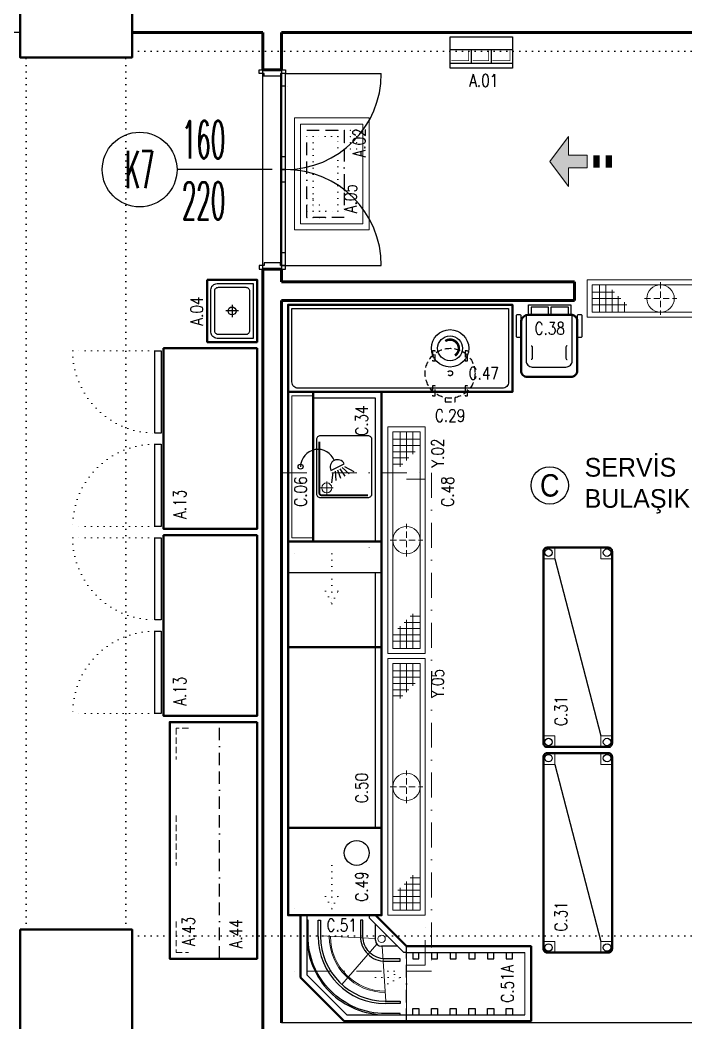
# Model space of a CAD drawing. Extents: x -228812 to 45006, y -308075 to -42938.
# Drawn here: x 41687 to 42221, y -45981 to -45176 of the extents above; entities that cross this region are included whole.
import ezdxf
from ezdxf.enums import TextEntityAlignment as Align

# ---------------------------------------------------------------- set-up
doc = ezdxf.new("R2010")
doc.units = 0
doc.header["$LTSCALE"] = 20
for name, pattern in [('BORDER', [1.75, 0.5, -0.25, 0.5, -0.25, 0, -0.25]), ('DASHDOTX2', [2, 1, -0.5, 0, -0.5]), ('DASHED2', [0.375, 0.25, -0.125]), ('DOT', [0.25, 0, -0.25]), ('HIDDEN', [0.375, 0.25, -0.125])]:
    doc.linetypes.add(name, pattern=pattern)
doc.layers.get('0').update_dxf_attribs({"linetype": 'CONTINUOUS', "lineweight": 15})
doc.layers.get('DEFPOINTS').update_dxf_attribs({"linetype": 'CONTINUOUS'})
for name, color, linetype, lineweight in [('-DWG_ANA', 7, 'CONTINUOUS', 50), ('-DWG_ANA_1', 7, 'BORDER', 25), ('-DWG_DETAY1', 7, 'CONTINUOUS', 25), ('-DWG_DETAY2', 7, 'CONTINUOUS', 15), ('-DWG_DETAY3', 7, 'CONTINUOUS', 15), ('-DWG_DETAY4', 7, 'DOT', 18), ('DUVAR', 7, 'CONTINUOUS', 60), ('DVL-C', 7, 'DASHDOTX2', 20), ('KOLON', 7, 'CONTINUOUS', 50), ('NO', 7, 'CONTINUOUS', 30), ('PLAN', 253, 'CONTINUOUS', 15), ('tefris', 7, 'CONTINUOUS', 20), ('yerizg-a', 7, 'CONTINUOUS', 15), ('yerizg-b', 7, 'CONTINUOUS', 9)]:
    doc.layers.add(name, color=color, linetype=linetype, lineweight=lineweight)
for name, color, linetype in [('BL-A', 1, 'CONTINUOUS'), ('BL-C', 140, 'CONTINUOUS'), ('BL-Y', 144, 'CONTINUOUS'), ('KAPILAR', 5, 'CONTINUOUS'), ('KIRIS', 9, 'DOT'), ('YAZI_BLM_1', 7, 'CONTINUOUS'), ('YAZI_BLM_2', 10, 'CONTINUOUS'), ('YRNO', 7, 'CONTINUOUS')]:
    doc.layers.add(name, color=color, linetype=linetype)
doc.styles.add('BLM_YAZI', font='stylu.ttf', dxfattribs={"width": 0.8})
doc.styles.add('OLC-50', font='romans.shx', dxfattribs={"width": 0.5, "height": 0.15})
doc.styles.add('ROMANS', font='romans.shx', dxfattribs={"width": 0.8})

# ---------------------------------------------------------------- blocks, each defined once
blk = doc.blocks.new('KOLON90')
at = {"layer": 'KOLON', "color": 4}
blk.add_lwpolyline([(-45, 45), (45, 45), (45, -45), (-45, -45)], close=True, dxfattribs=at)
blk = doc.blocks.new('*U685')
at = {"color": 0}
for p, q in [((-157, 18), (-157, 95)), ((-3, 18), (-3, 95)), ((-147, 18), (-147, 14)), ((-90.1, 18), (-90.1, 14)), ((-70, 18), (-70, 14)), ((-13.1, 18), (-13.1, 14)), ((-80, 7.5), (-80, 7.5))]:
    blk.add_line(p, q, dxfattribs=at)
at = {"color": 0, "linetype": 'DOT', "ltscale": 20}
blk.add_line((-155, 0), (-5, 0), dxfattribs=at)
at = {"color": 0, "lineweight": -3}
for points in [[(-160, 15), (-160, 18), (-157, 18), (-157, 14), (-155, 14), (-155, 1), (-157, 1), (-157, -3), (-160, -3), (-160, 0)], [(0, 15), (0, 18), (-3, 18), (-3, 14), (-5, 14), (-5, 1), (-3, 1), (-3, -3), (0, -3), (0, 0)]]:
    blk.add_lwpolyline(points, dxfattribs=at)
at = {"color": 0}
for points in [[(-157, 18), (-157, 14), (-80, 14), (-80, 18)], [(-80, 18), (-80, 14), (-3, 14), (-3, 18)]]:
    blk.add_lwpolyline(points, close=True, dxfattribs=at)
at = {"color": 16}
blk.add_lwpolyline([(-80, 7.5), (-80, -69)], dxfattribs=at)
blk.add_circle((-80, -99), 30, dxfattribs=at)
at = {"color": 0}
for centre, start, end in [((-157, 18), 0, 90), ((-3, 18), 90, 180)]:
    blk.add_arc(centre, 77, start, end, dxfattribs=at)
at = {"color": 16, "style": 'OLC-50', "width": 0.45}
blk.add_attdef('GEN', text='', height=30, rotation=90, dxfattribs=at).set_placement((-80, -65), align=Align.BOTTOM_LEFT)
blk.add_attdef('YUK', text='', height=30, rotation=90, dxfattribs=at).set_placement((-70, -65), align=Align.TOP_LEFT)
at = {"style": 'OLC-50', "width": 0.5, "flags": 1}
for tag, p in [('KABLOK', (-188.28, -83.82)), ('KAMAHKOD', (-83.92, -83.79)), ('KAMAHNO', (-195.25, -120.56)), ('KAMAHAD', (-79.64, -120.04)), ('DUVKA', (-188.58, -156.03)), ('KARENK', (-82.63, -154.75)), ('KASAMAL', (-83.89, -189.58)), ('KATIP', (-188.15, -193.98)), ('KASARENK', (-83.47, -229.01)), ('KAMAL', (-188.73, -232.95)), ('MENFEZ', (-190.02, -268.95)), ('YANGIN', (-84.16, -266.9)), ('ACILYON', (-192.72, -303.54)), ('CEKIT', (-86.26, -303.19)), ('CARPTEK', (-195.01, -337.41)), ('FOTOSEL', (-86.79, -337.11)), ('PBAR', (-193.18, -371.07)), ('KONTROL', (-87.01, -371.07))]:
    blk.add_attdef(tag, p, '', height=30, dxfattribs=at)
at = {"color": 16, "style": 'OLC-50', "width": 0.45}
blk.add_attdef('POZ', text='', height=30, rotation=90, dxfattribs=at).set_placement((-80, -99), align=Align.MIDDLE_CENTER)
blk = doc.blocks.new('1YB-E90')
at = {"layer": 'yerizg-a', "color": 0}
blk.add_lwpolyline([(0, 0), (90, 0), (90, -60), (0, -60)], close=True, dxfattribs=at)
at = {"layer": 'yerizg-b', "color": 0}
blk.add_lwpolyline([(5, -5), (85, -5), (85, -55), (5, -55)], close=True, dxfattribs=at)
at = {"layer": 'yerizg-b', "color": 0, "linetype": 'Continuous'}
for p in [(10, -10), (10, -15), (15, -10), (15, -15), (20, -10), (20, -15), (25, -10), (25, -15), (10, -20), (15, -20), (20, -20), (10, -25), (15, -25), (70, -40), (75, -35), (75, -40), (80, -35), (80, -40), (65, -45), (70, -45), (75, -45), (80, -45), (65, -50), (70, -50), (75, -50), (80, -50)]:
    blk.add_point(p, dxfattribs=at)
at = {"layer": 'NO', "linetype": 'Continuous', "style": 'ROMANS', "width": 0.8}
blk.add_attdef('NO', text='', height=10, dxfattribs=at).set_placement((25.2, -45), align=Align.MIDDLE)
blk = doc.blocks.new('Y-SIFON')
at = {"layer": 'yerizg-a', "color": 0, "linetype": 'Continuous'}
blk.add_circle((0, 0), 11, dxfattribs=at)
at = {"layer": 'yerizg-b', "color": 0, "linetype": 'DASHED2'}
for points in [[(0, 13), (0, -13)], [(-13, 0), (13, 0)]]:
    blk.add_lwpolyline(points, dxfattribs=at)
blk = doc.blocks.new('1BS-SYK311A')
at = {"layer": 'yerizg-a', "color": 0}
blk.add_lwpolyline([(0, 0), (118, 0), (118, -30), (0, -30)], close=True, dxfattribs=at)
at = {"layer": 'yerizg-b', "color": 0}
for p, q in [((10, -26), (10, -4)), ((15, -4), (15, -26)), ((20, -26), (20, -8)), ((88, -4), (88, -12)), ((93, -4), (93, -17)), ((98, -4), (98, -22)), ((103, -26), (103, -4)), ((108, -4), (108, -26)), ((4, -10), (22, -10)), ((4, -15), (27, -15)), ((25, -26), (25, -13)), ((114, -10), (86, -10)), ((114, -15), (91, -15)), ((4, -20), (32, -20)), ((30, -26), (30, -18)), ((114, -20), (96, -20))]:
    blk.add_line(p, q, dxfattribs=at)
blk.add_lwpolyline([(4, -4), (114, -4), (114, -26), (4, -26)], close=True, dxfattribs=at)
at = {"layer": 'PLAN', "color": 0, "linetype": 'Continuous'}
blk.add_blockref('Y-SIFON', (59, -15), dxfattribs=at)
at = {"layer": 'YRNO', "linetype": 'Continuous', "style": 'ROMANS', "width": 0.8}
blk.add_attdef('YRNO', text='', height=10, dxfattribs=at).set_placement((101, -40), align=Align.MIDDLE)
blk = doc.blocks.new('E_180')
at = {"layer": '-DWG_ANA', "color": 0}
blk.add_lwpolyline([(0, -70), (0, 0), (180, 0), (180, -70)], close=True, dxfattribs=at)
at = {"layer": '-DWG_DETAY1', "color": 0}
blk.add_lwpolyline([(3, -62), (3, -3), (177, -3), (177, -62, -0.414214), (172, -67), (8, -67, -0.414214)], format="xyb", close=True, dxfattribs=at)
blk = doc.blocks.new('EBN180')
at = {"layer": 'PLAN', "color": 0, "linetype": 'Continuous'}
blk.add_blockref('E_180', (0, 0), dxfattribs=at)
at = {"layer": 'NO', "linetype": 'Continuous', "style": 'ROMANS', "width": 0.8}
blk.add_attdef('NO', text='', height=10, dxfattribs=at).set_placement((157, -55), align=Align.MIDDLE)
blk = doc.blocks.new('1CN-COP120')
at = {"layer": '-DWG_ANA', "color": 0, "linetype": 'Continuous'}
blk.add_lwpolyline([(-18, -58), (17, -58, 0.414214), (22, -53), (22, -13, 0.414214), (17, -8), (-17, -8, 0.375011), (-23, -13), (-23, -53, 0.414214)], format="xyb", close=True, dxfattribs=at)
at = {"layer": '-DWG_DETAY1', "color": 0, "linetype": 'Continuous'}
blk.add_lwpolyline([(-17, -8), (-17, 0), (17, 0), (17, -8), (15, -8), (15, -2), (1, -2), (1, -8), (-1, -8), (-1, -2), (-15, -2), (-15, -8)], dxfattribs=at)
for points in [[(-23, -25), (-23, -9, 0.414214), (-24, -8), (-26, -8, 0.414214), (-27, -9), (-27, -25, 0.414214), (-26, -26), (-24, -26, 0.414214)], [(-14, -50), (13, -50, 0.414214), (18, -45), (18, -9, 0.414214), (17, -8), (-17.06, -8, 0.346089), (-19, -9.41), (-19, -45, 0.414214)], [(26, -25), (26, -9, 0.414214), (25, -8), (23, -8, 0.414214), (22, -9), (22, -25, 0.414214), (23, -26), (25, -26, 0.414214)]]:
    blk.add_lwpolyline(points, format="xyb", close=True, dxfattribs=at)
for points in [[(-15, -33), (-15, -33, -0.414214), (-14, -34), (-14, -43, -0.414214), (-15, -44), (-15, -44)], [(14, -33), (14, -33, 0.414214), (13, -34), (13, -43, 0.414214), (14, -44), (14, -44)]]:
    blk.add_lwpolyline(points, format="xyb", dxfattribs=at)
at = {"layer": 'NO', "linetype": 'Continuous', "style": 'ROMANS', "width": 0.8}
blk.add_attdef('NO', text='', height=10, dxfattribs=at).set_placement((0, -19), align=Align.MIDDLE)
blk = doc.blocks.new('bsu100a')
at = {"layer": '-DWG_DETAY1', "color": 0, "const_width": 2}
blk.add_lwpolyline([(3.88, -5.82, 1), (-3.88, 5.82)], format="xyb", dxfattribs=at)
at = {"layer": '-DWG_DETAY1', "color": 0}
for radius in [15, 10]:
    blk.add_circle((0, 0), radius, dxfattribs=at)
blk = doc.blocks.new('acp100')
at = {"layer": '-DWG_ANA_1', "color": 0, "linetype": 'HIDDEN'}
blk.add_circle((0, 0), 20, dxfattribs=at)
at = {"layer": '-DWG_DETAY1', "color": 0, "linetype": 'HIDDEN'}
for points in [[(-14, 18), (-14, 10), (-12, 10), (-12, 18)], [(12, 18), (12, 10), (14, 10), (14, 18)], [(-14, -10), (-14, -18), (-12, -18), (-12, -10)], [(12, -10), (12, -18), (14, -18), (14, -10)]]:
    blk.add_lwpolyline(points, close=True, dxfattribs=at)
blk.add_lwpolyline([(-4, -20), (-4, -23), (4, -23), (4, -20)], dxfattribs=at)
blk.add_circle((0, 0), 2, dxfattribs=at)
at = {"layer": 'NO', "linetype": 'Continuous', "style": 'ROMANS', "width": 0.8}
blk.add_attdef('NO', text='', height=10, dxfattribs=at).set_placement((0, -34), align=Align.MIDDLE)
blk = doc.blocks.new('BK_54L')
at = {"layer": '-DWG_DETAY1', "color": 0}
blk.add_lwpolyline([(-22, -8), (22, -8, -0.414214), (25, -11), (25, -49, -0.414214), (22, -52), (-22, -52, -0.414214), (-25, -49), (-25, -11, -0.414214)], format="xyb", close=True, dxfattribs=at)
at = {"layer": '-DWG_DETAY2', "color": 0, "const_width": 1.5}
blk.add_lwpolyline([(20, -10), (-21, -10, 0.414214), (-23, -12), (-23, -49)], format="xyb", dxfattribs=at)
at = {"layer": '-DWG_DETAY2', "color": 0}
for points in [[(-22, -16), (-12, -16)], [(-17, -11), (-17, -21)]]:
    blk.add_lwpolyline(points, dxfattribs=at)
blk.add_circle((-17, -16), 4, dxfattribs=at)
blk = doc.blocks.new('BEN120R')
at = {"layer": '-DWG_ANA', "color": 0}
for points in [[(120, -20), (120, 0), (0, 0), (0, -20)], [(0, -20), (120, -20)], [(120, -75), (0, -75)]]:
    blk.add_lwpolyline(points, dxfattribs=at)
at = {"layer": '-DWG_DETAY1', "color": 0, "linetype": 'Continuous'}
blk.add_lwpolyline([(0, -70), (115, -70), (115, -20)], dxfattribs=at)
at = {"layer": '-DWG_DETAY2', "color": 0}
blk.add_lwpolyline([(3, -20), (3, -3), (117, -3), (117, -20)], dxfattribs=at)
at = {"layer": '-DWG_DETAY3', "color": 0}
for p, q in [((0, -75), (0, -20)), ((120, -20), (120, -75))]:
    blk.add_line(p, q, dxfattribs=at)
at = {"layer": '-DWG_DETAY1', "color": 0}
blk.add_blockref('BK_54L', (60, -15), dxfattribs=at)
at = {"layer": 'NO', "linetype": 'Continuous', "style": 'ROMANS', "width": 0.8}
blk.add_attdef('NO', text='', height=10, dxfattribs=at).set_placement((97, -59), align=Align.MIDDLE)
blk = doc.blocks.new('BYK360R')
at = {"layer": '-DWG_ANA', "color": 0}
for points in [[(-85, 0), (-85, -75), (-230, -75), (-230, 0)], [(0, 0), (0, -75), (-85, -75), (-85, 0)]]:
    blk.add_lwpolyline(points, close=True, dxfattribs=at)
at = {"layer": '-DWG_DETAY1', "color": 0}
for points in [[(-25, 0), (-25, -75)], [(-230, -70), (-25, -70)]]:
    blk.add_lwpolyline(points, dxfattribs=at)
at = {"layer": '-DWG_DETAY4', "color": 0}
for points in [[(-10, -5), (-5, -5)], [(-10, -35), (-50, -35), (-40, -40), (-40, -30), (-50, -35)], [(-5, -65), (-10, -65)]]:
    blk.add_lwpolyline(points, dxfattribs=at)
at = {"layer": 'NO', "linetype": 'Continuous', "style": 'ROMANS', "width": 0.8}
blk.add_attdef('NO', text='', height=10, dxfattribs=at).set_placement((-198, -59), align=Align.MIDDLE)
blk = doc.blocks.new('BYKK70R')
at = {"layer": '-DWG_ANA', "color": 0}
blk.add_lwpolyline([(0, 0), (0, -75), (-70, -75), (-70, 0)], close=True, dxfattribs=at)
at = {"layer": '-DWG_DETAY1', "color": 0}
blk.add_circle((-20, -55), 10, dxfattribs=at)
at = {"layer": '-DWG_DETAY4', "color": 0}
for points in [[(-65, -5), (-60, -5)], [(-30, -35), (-65, -35), (-55, -40), (-55, -30), (-65, -35)], [(-60, -65), (-65, -65)]]:
    blk.add_lwpolyline(points, dxfattribs=at)
at = {"layer": 'NO', "linetype": 'Continuous', "style": 'ROMANS', "width": 0.8}
blk.add_attdef('NO', text='', height=10, dxfattribs=at).set_placement((-47, -59), align=Align.MIDDLE)
blk = doc.blocks.new('BGK90R')
at = {"layer": '-DWG_ANA', "color": 0}
blk.add_line((0, -60), (25, -85), dxfattribs=at)
blk.add_lwpolyline([(85, -85), (85, -35), (50, 0), (0, 0)], dxfattribs=at)
at = {"layer": '-DWG_ANA_1', "color": 0}
for p, q in [((0, 0), (0, -60)), ((25, -85), (85, -85))]:
    blk.add_line(p, q, dxfattribs=at)
at = {"layer": '-DWG_DETAY1', "color": 0}
for p, q in [((5, -16), (5, -14)), ((5, -14), (17, -14)), ((17, -16), (5, -16)), ((2.07, -55), (30, -82.93)), ((7, -60), (20, -60)), ((25, -65), (25, -78)), ((69, -81), (69, -68)), ((71, -68), (71, -81)), ((71, -81), (69, -81))]:
    blk.add_line(p, q, dxfattribs=at)
for points in [[(80, -85), (80, -37.07), (47.93, -5), (0, -5)], [(0, -55), (2.07, -55)], [(30, -85), (30, -82.93)]]:
    blk.add_lwpolyline(points, dxfattribs=at)
for points in [[(5, -6), (17, -6, -0.414214), (79, -68), (79, -81), (80, -81), (80, -68, 0.414214), (17, -5), (5, -5)], [(5, -50), (17, -50, -0.414214), (35, -68), (35, -81), (37, -81), (37, -68, 0.414214), (17, -48), (5, -48)]]:
    blk.add_lwpolyline(points, format="xyb", close=True, dxfattribs=at)
for centre, radius in [((17, -68), 54), ((17, -68), 52), ((20, -65), 5)]:
    blk.add_arc(centre, radius, 0, 90, dxfattribs=at)
at = {"layer": '-DWG_DETAY2', "color": 0}
for points in [[(19.58, -60), (16.51, -16)], [(23.76, -61.7), (51.94, -29.49)], [(25, -66.24), (69, -68.33)]]:
    blk.add_lwpolyline(points, dxfattribs=at)
blk.add_circle((20, -66), 3, dxfattribs=at)
for radius in [45, 44]:
    blk.add_arc((17, -68), radius, 0, 90, dxfattribs=at)
at = {"layer": '-DWG_DETAY4', "color": 0}
blk.add_lwpolyline([(25, -35), (5, -35), (15, -40), (15, -30), (5, -35)], dxfattribs=at)
at = {"layer": 'NO', "linetype": 'Continuous', "style": 'ROMANS', "width": 0.8}
blk.add_attdef('NO', text='', height=10, dxfattribs=at).set_placement((52, -77), align=Align.MIDDLE)
blk = doc.blocks.new('IDD166')
at = {"layer": '-DWG_ANA', "color": 0}
blk.add_lwpolyline([(3, 0), (157, 0, -0.414214), (160, -3), (160, -52, -0.414214), (157, -55), (3, -55, -0.414214), (0, -52), (0, -3, -0.414214)], format="xyb", close=True, dxfattribs=at)
at = {"layer": '-DWG_DETAY1', "color": 0}
blk.add_lwpolyline([(9, -46), (151, -9)], dxfattribs=at)
for centre in [(4, -4), (156, -4), (4, -51), (156, -51)]:
    blk.add_circle(centre, 3, dxfattribs=at)
at = {"layer": '-DWG_DETAY2', "color": 0, "linetype": 'Continuous'}
for points in [[(0, -9), (9, -9), (9, 0)], [(151, 0), (151, -9), (160, -9)], [(0, -46), (9, -46), (9, -55)], [(160, -46), (151, -46), (151, -55)]]:
    blk.add_lwpolyline(points, dxfattribs=at)
at = {"layer": 'NO', "linetype": 'Continuous', "style": 'ROMANS', "width": 0.8}
blk.add_attdef('NO', text='', height=10, dxfattribs=at).set_placement((131, -41), align=Align.MIDDLE)
blk = doc.blocks.new('1cc-mt001')
at = {"layer": '-DWG_DETAY1', "color": 0}
for points in [[(-4.54, -25.81), (-12.89, -24.76)], [(-3.59, -27.72), (-11.1, -28.34)], [(-2.63, -29.62), (-9.31, -31.92)], [(-1.68, -31.53), (-7.52, -35.5)], [(-3.05, -24.32), (2.32, -35.05)], [(-0.72, -33.44), (-5.73, -39.07)], [(0.23, -35.35), (-3.94, -42.65)]]:
    blk.add_lwpolyline(points, dxfattribs=at)
blk.add_circle((0, 0), 2, dxfattribs=at)
for centre, radius, start, end in [((-0.06, -13.97), 13.97, 289.84543, 89.75881), ((-0.37, -29.68), 6, 296.56505, 116.56505)]:
    blk.add_arc(centre, radius, start, end, dxfattribs=at)
at = {"layer": 'NO', "linetype": 'Continuous', "style": 'ROMANS', "width": 0.8}
blk.add_attdef('NO', text='', height=10, dxfattribs=at).set_placement((-20, 0), align=Align.MIDDLE)
blk = doc.blocks.new('DDF403')
at = {"layer": 'DVL-C', "color": 0}
blk.add_lwpolyline([(0, 0), (400, 0), (400, -120), (0, -120)], close=True, dxfattribs=at)
for points in [[(5, -100), (5, -115), (40, -115)], [(395, -100), (395, -115), (360, -115)]]:
    blk.add_lwpolyline(points, dxfattribs=at)
at = {"layer": 'NO', "linetype": 'Continuous', "style": 'ROMANS', "width": 0.8}
blk.add_attdef('NO', text='', height=10, dxfattribs=at).set_placement((385, -133), align=Align.MIDDLE)
blk = doc.blocks.new('1BS-SYK320A')
at = {"layer": 'yerizg-a', "color": 0}
blk.add_lwpolyline([(0, 0), (206, 0), (206, -30), (0, -30)], close=True, dxfattribs=at)
at = {"layer": 'yerizg-b', "color": 0}
for p, q in [((10, -26), (10, -4)), ((15, -4), (15, -26)), ((20, -26), (20, -8)), ((176, -4), (176, -12)), ((181, -4), (181, -17)), ((186, -4), (186, -22)), ((191, -26), (191, -4)), ((196, -4), (196, -26)), ((4, -10), (22, -10)), ((4, -15), (27, -15)), ((25, -26), (25, -13)), ((202, -10), (174, -10)), ((202, -15), (179, -15)), ((4, -20), (32, -20)), ((30, -26), (30, -18)), ((202, -20), (184, -20))]:
    blk.add_line(p, q, dxfattribs=at)
blk.add_lwpolyline([(4, -4), (202, -4), (202, -26), (4, -26)], close=True, dxfattribs=at)
at = {"layer": 'PLAN', "color": 0, "linetype": 'Continuous'}
blk.add_blockref('Y-SIFON', (103, -15), dxfattribs=at)
at = {"layer": 'YRNO', "linetype": 'Continuous', "style": 'ROMANS', "width": 0.8}
blk.add_attdef('YRNO', text='', height=10, dxfattribs=at).set_placement((186, -40), align=Align.MIDDLE)
blk = doc.blocks.new('1BS-SYK318A')
at = {"layer": 'yerizg-a', "color": 0}
blk.add_lwpolyline([(0, 0), (182, 0), (182, -30), (0, -30)], close=True, dxfattribs=at)
at = {"layer": 'yerizg-b', "color": 0}
for p, q in [((10, -26), (10, -4)), ((15, -4), (15, -26)), ((20, -26), (20, -8)), ((152, -4), (152, -12)), ((157, -4), (157, -17)), ((162, -4), (162, -22)), ((167, -26), (167, -4)), ((172, -4), (172, -26)), ((4, -10), (22, -10)), ((4, -15), (27, -15)), ((25, -26), (25, -13)), ((178, -10), (150, -10)), ((178, -15), (155, -15)), ((4, -20), (32, -20)), ((30, -26), (30, -18)), ((178, -20), (160, -20))]:
    blk.add_line(p, q, dxfattribs=at)
blk.add_lwpolyline([(4, -4), (178, -4), (178, -26), (4, -26)], close=True, dxfattribs=at)
at = {"layer": 'PLAN', "color": 0, "linetype": 'Continuous'}
blk.add_blockref('Y-SIFON', (91, -15), dxfattribs=at)
at = {"layer": 'YRNO', "linetype": 'Continuous', "style": 'ROMANS', "width": 0.8}
blk.add_attdef('YRNO', text='', height=10, dxfattribs=at).set_placement((161, -40), align=Align.MIDDLE)
blk = doc.blocks.new('1YB-KP80')
at = {"layer": '-DWG_ANA_1', "color": 0}
blk.add_lwpolyline([(0, 0), (70, 0), (70, -30), (0, -30)], close=True, dxfattribs=at)
at = {"layer": '-DWG_DETAY4', "color": 0}
blk.add_lwpolyline([(5, -5), (5, -25), (65, -25), (65, -5)], close=True, dxfattribs=at)
at = {"layer": 'NO', "linetype": 'Continuous', "style": 'ROMANS', "width": 0.8}
blk.add_attdef('NO', text='', height=10, dxfattribs=at).set_placement((60, -42), align=Align.MIDDLE)
blk = doc.blocks.new('1YB-GBM')
at = {"layer": '-DWG_DETAY1', "color": 0}
blk.add_lwpolyline([(0, -25), (0, 0), (50, 0), (50, -25)], close=True, dxfattribs=at)
for points in [[(0, -10), (50, -10)], [(17, -10), (17, -21)], [(33, -10), (33, -21)], [(0, -21), (50, -21)]]:
    blk.add_lwpolyline(points, dxfattribs=at)
at = {"layer": '-DWG_DETAY2', "color": 0, "const_width": 0.5}
for points in [[(15, -11), (15, -19), (1, -19)], [(31, -11), (31, -19), (18, -19)], [(48, -11), (48, -19), (34, -19)]]:
    blk.add_lwpolyline(points, dxfattribs=at)
at = {"layer": 'NO', "linetype": 'Continuous', "style": 'ROMANS', "width": 0.8}
blk.add_attdef('NO', text='', height=10, dxfattribs=at).set_placement((27, -35), align=Align.MIDDLE)
blk = doc.blocks.new('SDN140')
at = {"layer": '-DWG_ANA', "color": 0}
blk.add_lwpolyline([(0, 0), (145, 0), (145, -75), (0, -75)], close=True, dxfattribs=at)
at = {"layer": '-DWG_DETAY1', "color": 0}
for points in [[(2, -77), (68, -77), (68, -82), (2, -82)], [(77, -77), (143, -77), (143, -82), (77, -82)]]:
    blk.add_lwpolyline(points, close=True, dxfattribs=at)
at = {"layer": '-DWG_DETAY4', "color": 0}
for points in [[(2, -82), (2, -148, 0.414214), (68, -82, 0.414214)], [(143, -82), (143, -148, -0.414214), (77, -82, -0.414214)]]:
    blk.add_lwpolyline(points, format="xyb", dxfattribs=at)
at = {"layer": 'NO', "linetype": 'Continuous', "style": 'ROMANS', "width": 0.8}
blk.add_attdef('NO', text='', height=10, dxfattribs=at).set_placement((125.2, -62), align=Align.MIDDLE)
blk = doc.blocks.new('EEN102D')
at = {"layer": '-DWG_ANA', "color": 0}
blk.add_lwpolyline([(0, -40), (0, 0), (50, 0), (50, -40)], close=True, dxfattribs=at)
at = {"layer": '-DWG_DETAY1', "color": 0}
for points in [[(3, -32), (3, -3), (47, -3), (47, -32, -0.414214), (42, -37), (8, -37, -0.414214)], [(9, -6), (41, -6, -0.414214), (44, -9), (44, -31, -0.414214), (41, -34), (9, -34, -0.414214), (6, -31), (6, -9, -0.414214)]]:
    blk.add_lwpolyline(points, format="xyb", close=True, dxfattribs=at)
for points in [[(25, -15), (25, -25)], [(20, -20), (30, -20)]]:
    blk.add_lwpolyline(points, dxfattribs=at)
blk.add_circle((25, -20), 3.16, dxfattribs=at)
at = {"layer": 'NO', "linetype": 'Continuous', "style": 'ROMANS', "width": 0.8}
blk.add_attdef('NO', text='', height=10, dxfattribs=at).set_placement((25.04, -48.4), align=Align.MIDDLE)
blk = doc.blocks.new('RRN193')
at = {"layer": '-DWG_ANA_1', "color": 0}
blk.add_lwpolyline([(0, -30), (0, 0), (190, 0), (190, -30)], close=True, dxfattribs=at)
at = {"layer": 'NO', "linetype": 'Continuous', "style": 'ROMANS', "width": 0.8}
blk.add_attdef('NO', text='', height=10, dxfattribs=at).set_placement((170, -17), align=Align.MIDDLE)
blk = doc.blocks.new('T_190')
at = {"layer": '-DWG_ANA', "color": 0}
blk.add_lwpolyline([(0, 0), (190, 0), (190, -70), (0, -70)], close=True, dxfattribs=at)
blk = doc.blocks.new('T_R19')
at = {"layer": '-DWG_DETAY2', "color": 0, "linetype": 'HIDDEN'}
for points in [[(5, 15), (5, 5), (30, 5)], [(160, 5), (185, 5), (185, 15)], [(75, 5), (115, 5)]]:
    blk.add_lwpolyline(points, dxfattribs=at)
blk = doc.blocks.new('TCA190-S')
at = {"layer": 'PLAN', "color": 0, "linetype": 'Continuous'}
for name, p in [('T_190', (0, 0)), ('T_R19', (0, -70))]:
    blk.add_blockref(name, p, dxfattribs=at)
at = {"layer": 'NO', "linetype": 'Continuous', "style": 'ROMANS', "width": 0.8}
blk.add_attdef('NO', text='', height=10, dxfattribs=at).set_placement((168, -55), align=Align.MIDDLE)
blk = doc.blocks.new('ja-yonoku')
at = {"layer": 'tefris', "color": 1, "linetype": 'Continuous'}
blk.add_lwpolyline([(5, -20), (-5, -20), (-5, -35), (-20, -35), (0, -50), (20, -35), (5, -35), (5, -20)], dxfattribs=at)
for points in [[(-5, 0), (5, 0), (-5, -5), (5, -5)], [(-5, -10), (5, -10), (-5, -15), (5, -15)], [(-5, -20), (5, -20), (-5, -35), (5, -35)], [(5, -35), (-20, -35), (0, -50), (-20, -35)], [(5, -35), (20, -35), (0, -50), (20, -35)]]:
    blk.add_solid(points, dxfattribs=at)
blk = doc.blocks.new('BCB100')
at = {"layer": '-DWG_ANA', "color": 0}
blk.add_lwpolyline([(0, -30), (100, -30), (100, 30), (0, 30)], dxfattribs=at)
at = {"layer": '-DWG_DETAY1', "color": 0, "linetype": 'Continuous'}
blk.add_lwpolyline([(0, 25), (95, 25)], dxfattribs=at)
at = {"layer": '-DWG_DETAY1', "color": 0}
for points in [[(5, 25), (5, 20), (10, 20), (10, 25)], [(20, 25), (20, 20), (25, 20), (25, 25)], [(35, 25), (35, 20), (40, 20), (40, 25)], [(50, 25), (50, 20), (55, 20), (55, 25)], [(65, 25), (65, 20), (70, 20), (70, 25)], [(80, 25), (80, 20), (85, 20), (85, 25)], [(5, -25), (5, -20), (10, -20), (10, -25)], [(20, -25), (20, -20), (25, -20), (25, -25)], [(35, -25), (35, -20), (40, -20), (40, -25)], [(50, -25), (50, -20), (55, -20), (55, -25)], [(65, -25), (65, -20), (70, -20), (70, -25)], [(80, -25), (80, -20), (85, -20), (85, -25)], [(0, -25), (95, -25)]]:
    blk.add_lwpolyline(points, dxfattribs=at)
at = {"layer": '-DWG_DETAY3', "color": 0}
for p, q in [((0, 30), (0, -30)), ((95, 25), (95, -25))]:
    blk.add_line(p, q, dxfattribs=at)
at = {"layer": 'NO', "linetype": 'Continuous', "style": 'ROMANS', "width": 0.8}
blk.add_attdef('NO', text='', height=10, rotation=90, dxfattribs=at).set_placement((81, 0), align=Align.MIDDLE)

msp = doc.modelspace()

# ---------------------------------------------------------------- linework, layer by layer
at = {"layer": 'DEFPOINTS'}
for p, q in [((42476.851, -45186.043), (41896.851, -45186.043)), ((41896.851, -45186.043), (41896.851, -45386.043)), ((41896.851, -45386.043), (42131.851, -45386.043)), ((41896.851, -45981.043), (41896.851, -45401.043)), ((41896.851, -45401.043), (42131.851, -45401.043)), ((42371.851, -45981.043), (41896.851, -45981.043))]:
    msp.add_line(p, q, dxfattribs=at)
msp.add_lwpolyline([(41881.851, -46446.043), (41881.851, -45186.043), (41776.851, -45186.043), (41776.851, -45206.043), (41686.851, -45206.043), (41686.851, -45186.043), (40986.851, -45186.043), (40986.851, -46446.043)], close=True, dxfattribs=at)
at = {"layer": 'DUVAR', "color": 2}
for p, q in [((41881.851, -45186.043), (41776.851, -45186.043)), ((41881.851, -45186.043), (41881.851, -45216.043)), ((42476.851, -45186.043), (41896.851, -45186.043)), ((41896.851, -45186.043), (41896.851, -45216.043)), ((41896.851, -45216.043), (41881.851, -45216.043)), ((41881.851, -45376.043), (41881.851, -46043.543)), ((41896.851, -45376.043), (41881.851, -45376.043)), ((41896.851, -45376.043), (41896.851, -45386.043)), ((42131.851, -45386.043), (41896.851, -45386.043)), ((42131.851, -45401.043), (42131.851, -45386.043)), ((41896.851, -45401.043), (41896.851, -45981.043)), ((42131.851, -45401.043), (41896.851, -45401.043))]:
    msp.add_line(p, q, dxfattribs=at)
at = {"layer": 'DUVAR', "color": 16}
msp.add_line((41901.851, -45229.28), (41901.851, -45229.28), dxfattribs=at)
at = {"layer": 'KIRIS', "color": 251}
for p, q in [((41691.851, -45906.043), (41691.851, -45206.043)), ((41771.851, -45906.043), (41771.851, -45206.043)), ((41776.851, -45201.043), (42476.851, -45201.043)), ((41776.851, -45911.043), (42476.851, -45911.043))]:
    msp.add_line(p, q, dxfattribs=at)
at = {"layer": 'YAZI_BLM_1'}
msp.add_circle((42112.09, -45549.543), 15, dxfattribs=at)

# ---------------------------------------------------------------- block references
at = {"linetype": 'Continuous', "rotation": 270}
msp.add_blockref('ja-yonoku', (42162.09, -45289.543), dxfattribs=at)
at = {"layer": 'BL-A', "linetype": 'Continuous'}
msp.add_blockref('1YB-GBM', (42032.09, -45189.543), dxfattribs=at).add_auto_attribs({'NO': 'A.01'})
at = {"layer": 'BL-A', "linetype": 'Continuous', "rotation": 90}
for name, p, values in [('1YB-E90', (41907.09, -45344.543), {'NO': 'A.05'}), ('1YB-KP80', (41917.09, -45334.543), {'NO': 'A.02'})]:
    msp.add_blockref(name, p, dxfattribs=at).add_auto_attribs(values)
at = {"layer": 'BL-A', "linetype": 'Continuous'}
ref = msp.add_blockref('EEN102D', (41877.09, -45384.543), dxfattribs=dict(at, rotation=270))
ref.add_attrib('NO', 'A.04', dxfattribs={"layer": 'NO', "linetype": 'Continuous', "height": 10, "rotation": 90, "style": 'ROMANS', "width": 0.8}).set_placement((41828.694, -45409.585), align=Align.MIDDLE)
ref = msp.add_blockref('SDN140', (41877.09, -45439.543), dxfattribs=dict(at, rotation=270))
ref.add_attrib('NO', 'A.13', dxfattribs={"layer": 'NO', "linetype": 'Continuous', "height": 10, "rotation": 90, "style": 'ROMANS', "width": 0.8}).set_placement((41815.09, -45564.748), align=Align.MIDDLE)
ref = msp.add_blockref('SDN140', (41877.09, -45589.543), dxfattribs=dict(at, rotation=270))
ref.add_attrib('NO', 'A.13', dxfattribs={"layer": 'NO', "linetype": 'Continuous', "height": 10, "rotation": 90, "style": 'ROMANS', "width": 0.8}).set_placement((41815.09, -45714.748), align=Align.MIDDLE)
ref = msp.add_blockref('TCA190-S', (41877.09, -45739.543), dxfattribs=dict(at, rotation=270))
ref.add_attrib('NO', 'A.43', dxfattribs={"layer": 'NO', "linetype": 'Continuous', "height": 10, "rotation": 90, "style": 'ROMANS', "width": 0.8}).set_placement((41822.09, -45907.543), align=Align.MIDDLE)
ref = msp.add_blockref('RRN193', (41877.09, -45739.543), dxfattribs=dict(at, rotation=270))
ref.add_attrib('NO', 'A.44', dxfattribs={"layer": 'NO', "linetype": 'Continuous', "height": 10, "rotation": 90, "style": 'ROMANS', "width": 0.8}).set_placement((41860.09, -45909.543), align=Align.MIDDLE)
at = {"layer": 'BL-C', "linetype": 'Continuous'}
for name, p, values in [('EBN180', (41902.09, -45404.543), {'NO': 'C.47'}), ('1CN-COP120', (42112.09, -45404.543), {'NO': 'C.38'}), ('acp100', (42032.09, -45459.543), {'NO': 'C.29'}), ('BCB100', (41997.09, -45949.543), {'NO': 'C.51A'})]:
    msp.add_blockref(name, p, dxfattribs=at).add_auto_attribs(values)
msp.add_blockref('bsu100a', (42032.09, -45439.543), dxfattribs=at)
at = {"layer": 'BL-C', "linetype": 'Continuous', "rotation": 90}
for name, p, values in [('BEN120R', (41902.09, -45594.543), {'NO': 'C.34'}), ('1cc-mt001', (41912.09, -45534.543), {'NO': 'C.06'}), ('DDF403', (41897.09, -45939.543), {'NO': 'C.48'}), ('BYK360R', (41902.09, -45594.543), {'NO': 'C.50'}), ('BYKK70R', (41902.09, -45824.543), {'NO': 'C.49'})]:
    msp.add_blockref(name, p, dxfattribs=at).add_auto_attribs(values)
at = {"layer": 'BL-C', "linetype": 'Continuous'}
ref = msp.add_blockref('IDD166', (42162.09, -45599.543), dxfattribs=dict(at, rotation=270))
ref.add_attrib('NO', 'C.31', dxfattribs={"layer": 'NO', "linetype": 'Continuous', "height": 10, "rotation": 90, "style": 'ROMANS', "width": 0.8}).set_placement((42121.09, -45730.543), align=Align.MIDDLE)
ref = msp.add_blockref('IDD166', (42162.09, -45764.543), dxfattribs=dict(at, rotation=270))
ref.add_attrib('NO', 'C.31', dxfattribs={"layer": 'NO', "linetype": 'Continuous', "height": 10, "rotation": 90, "style": 'ROMANS', "width": 0.8}).set_placement((42121.09, -45895.543), align=Align.MIDDLE)
ref = msp.add_blockref('BGK90R', (41997.09, -45979.543), dxfattribs=dict(at, rotation=180))
ref.add_attrib('NO', 'C.51', dxfattribs={"layer": 'NO', "linetype": 'Continuous', "height": 10, "style": 'ROMANS', "width": 0.8}).set_placement((41945.09, -45902.543), align=Align.MIDDLE)
at = {"layer": 'BL-Y', "linetype": 'Continuous'}
msp.add_blockref('1BS-SYK311A', (42142.09, -45384.543), dxfattribs=at).add_auto_attribs({'YRNO': 'Y.06'})
at = {"layer": 'BL-Y', "linetype": 'Continuous', "rotation": 90}
for name, p, values in [('1BS-SYK318A', (41982.09, -45684.543), {'YRNO': 'Y.02'}), ('1BS-SYK320A', (41982.09, -45894.543), {'YRNO': 'Y.05'})]:
    msp.add_blockref(name, p, dxfattribs=at).add_auto_attribs(values)
at = {"layer": 'KAPILAR', "rotation": 270}
msp.add_blockref('*U685', (41881.85, -45376.043), dxfattribs=at).add_auto_attribs({'POZ': 'K7', 'GEN': '160', 'YUK': '220'})
at = {"layer": 'KOLON', "color": 1}
for p in [(41731.851, -45161.043), (41731.851, -45951.043)]:
    msp.add_blockref('KOLON90', p, dxfattribs=at)

# ---------------------------------------------------------------- texts
at = {"layer": 'YAZI_BLM_1', "style": 'BLM_YAZI'}
for s, p in [('SERVİS', (42140.09, -45542.543)), ('BULAŞIK III', (42140.09, -45567.543))]:
    msp.add_text(s, height=15, dxfattribs=at).set_placement(p)
at = {"layer": 'YAZI_BLM_2', "style": 'BLM_YAZI', "width": 0.9}
msp.add_text('C', height=18, dxfattribs=at).set_placement((42112.09, -45549.543), align=Align.MIDDLE)

doc.saveas('drawing.dxf')
